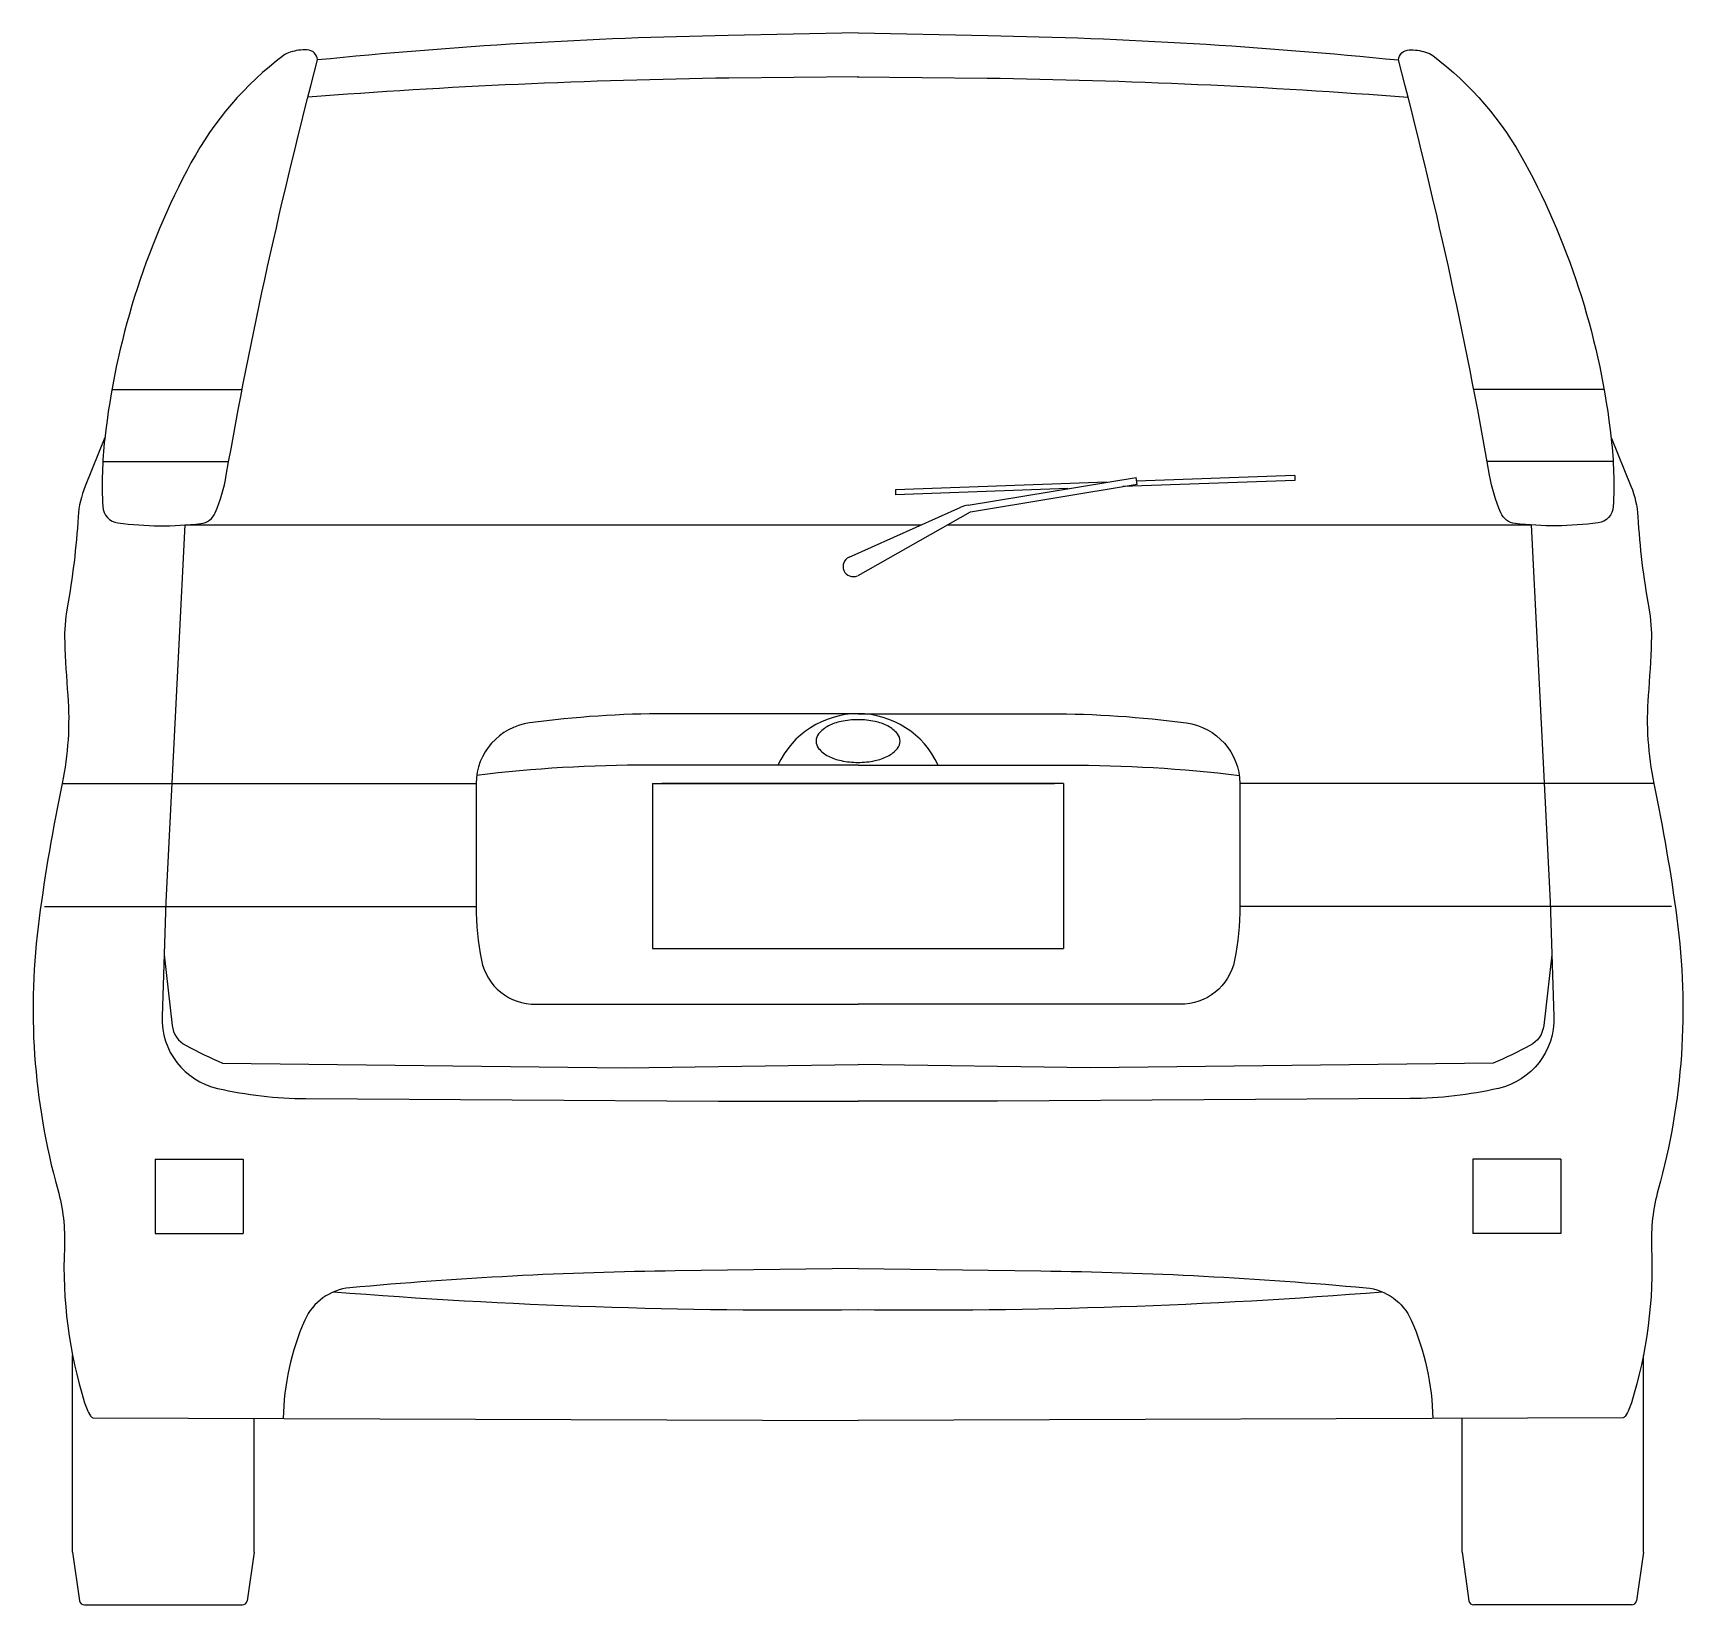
# Model space of a CAD drawing. Extents: x 2369 to 4032, y 355 to 1939.
import ezdxf

# ---------------------------------------------------------------- set-up
doc = ezdxf.new("R2010")
doc.units = 0
doc.header["$MEASUREMENT"] = 0
doc.layers.add('LX-CAR', color=6, linetype='CONTINUOUS')

msp = doc.modelspace()

# ---------------------------------------------------------------- linework, layer by layer
at = {"layer": 'LX-CAR'}
for p, q in [((2448.6, 1580.2), (2579.9, 1580.2)), ((3952.5, 1580.2), (3821.2, 1580.2)), ((2439.4, 1507.4), (2566.3, 1507.4)), ((3961.7, 1507.4), (3834.8, 1507.4)), ((3451.3, 1486.6), (3238.2, 1478.9)), ((3412.2, 1480.2), (3238.4, 1473.9)), ((3311.7, 1463.7), (3480.8, 1491.5)), ((3313.8, 1456.9), (3481.9, 1484.6)), ((3641, 1488.5), (3467.6, 1482.2)), ((3481.9, 1484.4), (3480.8, 1491.5)), ((3640.9, 1493.5), (3481.4, 1487.7)), ((3640.9, 1493.5), (3641, 1488.5)), ((3238.2, 1478.9), (3238.4, 1473.9)), ((3191.6, 1411.2), (3304.3, 1461.5)), ((3200.6, 1392.7), (3313.8, 1456.9)), ((2522, 1443.6), (3264.2, 1443.6)), ((3290.3, 1443.6), (3879.2, 1443.6)), ((2398.4, 1183), (2815.6, 1183)), ((2993.3, 1183), (3398.5, 1183)), ((2993.3, 1183), (2993.3, 1016.7)), ((3407.8, 1183), (3002.7, 1183)), ((3407.8, 1183), (3407.8, 1016.7)), ((4002.7, 1183), (3585.5, 1183)), ((2380.7, 1059.1), (2815.6, 1059.1)), ((4020.4, 1059.1), (3585.5, 1059.1)), ((2993.3, 1016.7), (3407.8, 1016.7)), ((2492.3, 804.2), (2581, 804.2)), ((2492.3, 804.2), (2492.3, 729.3)), ((2581, 804.2), (2581, 729.3)), ((3908.8, 804.2), (3820.2, 804.2)), ((3820.2, 804.2), (3820.2, 729.3)), ((3908.8, 804.2), (3908.8, 729.3)), ((2492.3, 729.3), (2581, 729.3)), ((3908.8, 729.3), (3820.2, 729.3)), ((2409, 408.3), (2409, 606.3)), ((3992.1, 408.3), (3992.1, 606.3)), ((2591.8, 408.3), (2591.8, 543)), ((3809.4, 408.3), (3809.4, 543)), ((2409, 408.3), (2416, 359.2)), ((2591.8, 408.3), (2584.8, 359.2)), ((3809.4, 408.3), (3816.3, 359.2)), ((3992.1, 408.3), (3985.2, 359.2)), ((2420.9, 354.9), (2579.9, 354.9)), ((3980.2, 354.9), (3821.2, 354.9))]:
    msp.add_line(p, q, dxfattribs=at)
for points in [[(3200.6, 1939.5), (3069.6, 1937, 0.020508), (2655.9, 1912.3, -20.233306)], [(3200.6, 1939.5), (3331.5, 1937, -0.020508), (3745.2, 1912.3, 20.233306)], [(2655.9, 1912.3, 0.383039), (2645.2, 1922.5, 0.078941), (2628.4, 1920.3, 0.089805), (2621.4, 1916.7, 0.108191), (2528.3, 1808.6, 0.096315), (2441.4, 1530.5, 0.040759), (2439.4, 1462.2, 0.362695), (2454.7, 1445.6, 0.059987), (2538.3, 1445, 0.271761), (2552.8, 1455.9, 0.055581), (2563.9, 1493.9, -0.020862), (2655.9, 1912.3, 7.688059)], [(3745.2, 1912.3, -0.383039), (3756, 1922.5, -0.078941), (3772.7, 1920.3, -0.089805), (3779.8, 1916.7, -0.108191), (3872.8, 1808.6, -0.096315), (3959.7, 1530.5, -0.040759), (3961.8, 1462.2, -0.362695), (3946.4, 1445.6, -0.059987), (3862.8, 1445, -0.271761), (3848.4, 1455.9, -0.055581), (3837.2, 1493.9, 0.020862), (3745.2, 1912.3, -7.688059)], [(3201.4, 1895.2), (3070.4, 1894, 0.015733), (2646.2, 1874.8)], [(3199.7, 1895.2), (3330.7, 1894, -0.015733), (3755, 1874.8)], [(2441.5, 1531.7), (2421.6, 1482.6, 0.08124), (2414.6, 1452, -0.029501), (2403.5, 1360.1, 0.054168), (2401, 1325.7, 0.009941), (2404.1, 1271.6, -0.070421), (2398.4, 1183, 0.017593), (2375.2, 1047.1, 0.101772), (2394, 773.6, -0.078504), (2400.7, 715.2, 0.085661), (2421, 558.8, 0.06315), (2426.9, 545.7, 0.159594), (2429.4, 543.6), (3200.6, 540.9)], [(3959.6, 1531.7), (3979.6, 1482.6, -0.08124), (3986.5, 1452, 0.029501), (3997.6, 1360.1, -0.054168), (4000.1, 1325.7, -0.009941), (3997, 1271.6, 0.070421), (4002.7, 1183, -0.017593), (4025.9, 1047.1, -0.101772), (4007.1, 773.6, 0.078504), (4000.4, 715.2, -0.085661), (3980.1, 558.8, -0.06315), (3974.2, 545.7, -0.159594), (3971.7, 543.6), (3200.6, 540.9)], [(2522, 1443.6), (2515.7, 1316.7), (2503, 1063.7), (2499.1, 948, 0.359677), (2555.1, 875.6, 0.054521), (2644.1, 865.4), (3060, 862.9), (3200.6, 862.9)], [(3879.2, 1443.6), (3885.4, 1316.7), (3898.2, 1063.7), (3902, 948, -0.359677), (3846, 875.6, -0.054521), (3757, 865.4), (3341.1, 862.9), (3200.6, 862.9)], [(3200.6, 1253.3), (3007.8, 1253.3, 0.033475), (2869.6, 1244, 0.371753), (2815.6, 1183), (2815.6, 1059.1, 0.049665), (2821, 1004.8, 0.361138), (2876, 960.4), (3200.6, 960.4)], [(3200.6, 1253.3), (3393.3, 1253.3, -0.033475), (3531.5, 1244, -0.371753), (3585.5, 1183), (3585.5, 1059.1, -0.049665), (3580.1, 1004.8, -0.361138), (3525.1, 960.4), (3200.6, 960.4)], [(3200.6, 1201.6), (2989.9, 1201.6, 0.029734), (2816.2, 1191.2, 0.552819)], [(3200.6, 1201.6), (3411.2, 1201.6, -0.029734), (3584.9, 1191.2, -0.552819)], [(2501.2, 1010.3), (2509.3, 939.1, 0.249411), (2523.3, 918.8, 0.014937), (2560.2, 901), (2966.1, 896.4), (3200.6, 899.7)], [(3899.9, 1010.3), (3891.8, 939.1, -0.249411), (3877.8, 918.8, -0.014937), (3840.9, 901), (3435, 896.4), (3200.6, 899.7)], [(3200.6, 694), (3016.4, 691.7, 0.019696), (2688.4, 674.6, 0.272323), (2643, 642, 0.100789), (2621.3, 542.9, 0.841493)], [(3200.6, 694), (3384.7, 691.7, -0.019696), (3712.7, 674.6, -0.272323), (3758.2, 642, -0.100789), (3779.8, 542.9, -0.841493)]]:
    msp.add_lwpolyline(points, format="xyb", dxfattribs=at)
msp.add_lwpolyline([(3200.6, 1204.2, 0.051953), (3217.7, 1206, 0.06581), (3230.5, 1210.5, 0.104583), (3240.3, 1218.4, 0.172556), (3242.9, 1225.7, 0.172556), (3240.3, 1233.1, 0.104583), (3230.5, 1241, 0.06581), (3217.7, 1245.5, 0.051953), (3200.6, 1247.3, 0.051953), (3183.5, 1245.5, 0.06581), (3170.7, 1241, 0.104583), (3160.9, 1233.1, 0.172556), (3158.3, 1225.7, 0.172556), (3160.9, 1218.4, 0.104583), (3170.7, 1210.5, 0.06581), (3183.5, 1206, 0.051953)], format="xyb", close=True, dxfattribs=at)
for centre, radius, start, end in [((3316.5, 1434.1), 30, 99.3291, 114.0446), ((3195.8, 1401.8), 10.3, 114.0446, 294.0446), ((3200.6, 1164.5), 88.8, 24.6355, 155.3645), ((3134.5, 6498.6), 5846.3, 265.46299, 270.64696), ((3266.6, 6498.6), 5846.3, 269.35304, 274.53701), ((2420.9, 359.9), 5, 188.0201, 270), ((2579.9, 359.9), 5, 270, 351.9799), ((3821.2, 359.9), 5, 188.0201, 270), ((3980.2, 359.9), 5, 270, 351.9799)]:
    msp.add_arc(centre, radius, start, end, dxfattribs=at)

doc.saveas('drawing.dxf')
